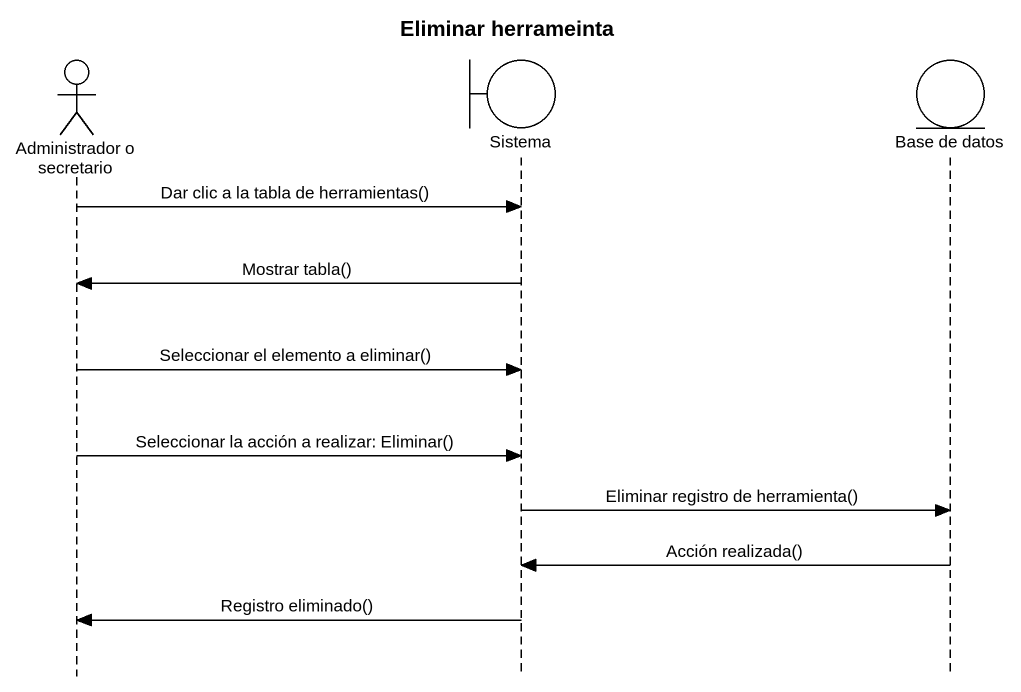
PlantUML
@startuml
title Eliminar herrameinta
hide footbox
actor "Administrador o secretario" as Administrador_o_secretario
boundary Sistema
entity "Base de datos" as Base_de_datos

Administrador_o_secretario -> Sistema : Dar clic a la tabla de herramientas()
Sistema -> Administrador_o_secretario : Mostrar tabla()
Administrador_o_secretario -> Sistema : Seleccionar el elemento a eliminar()
Administrador_o_secretario -> Sistema : Seleccionar la acción a realizar: Eliminar()
Sistema -> Base_de_datos : Eliminar registro de herramienta()
Base_de_datos -> Sistema : Acción realizada()
Sistema -> Administrador_o_secretario : Registro eliminado()
@enduml
